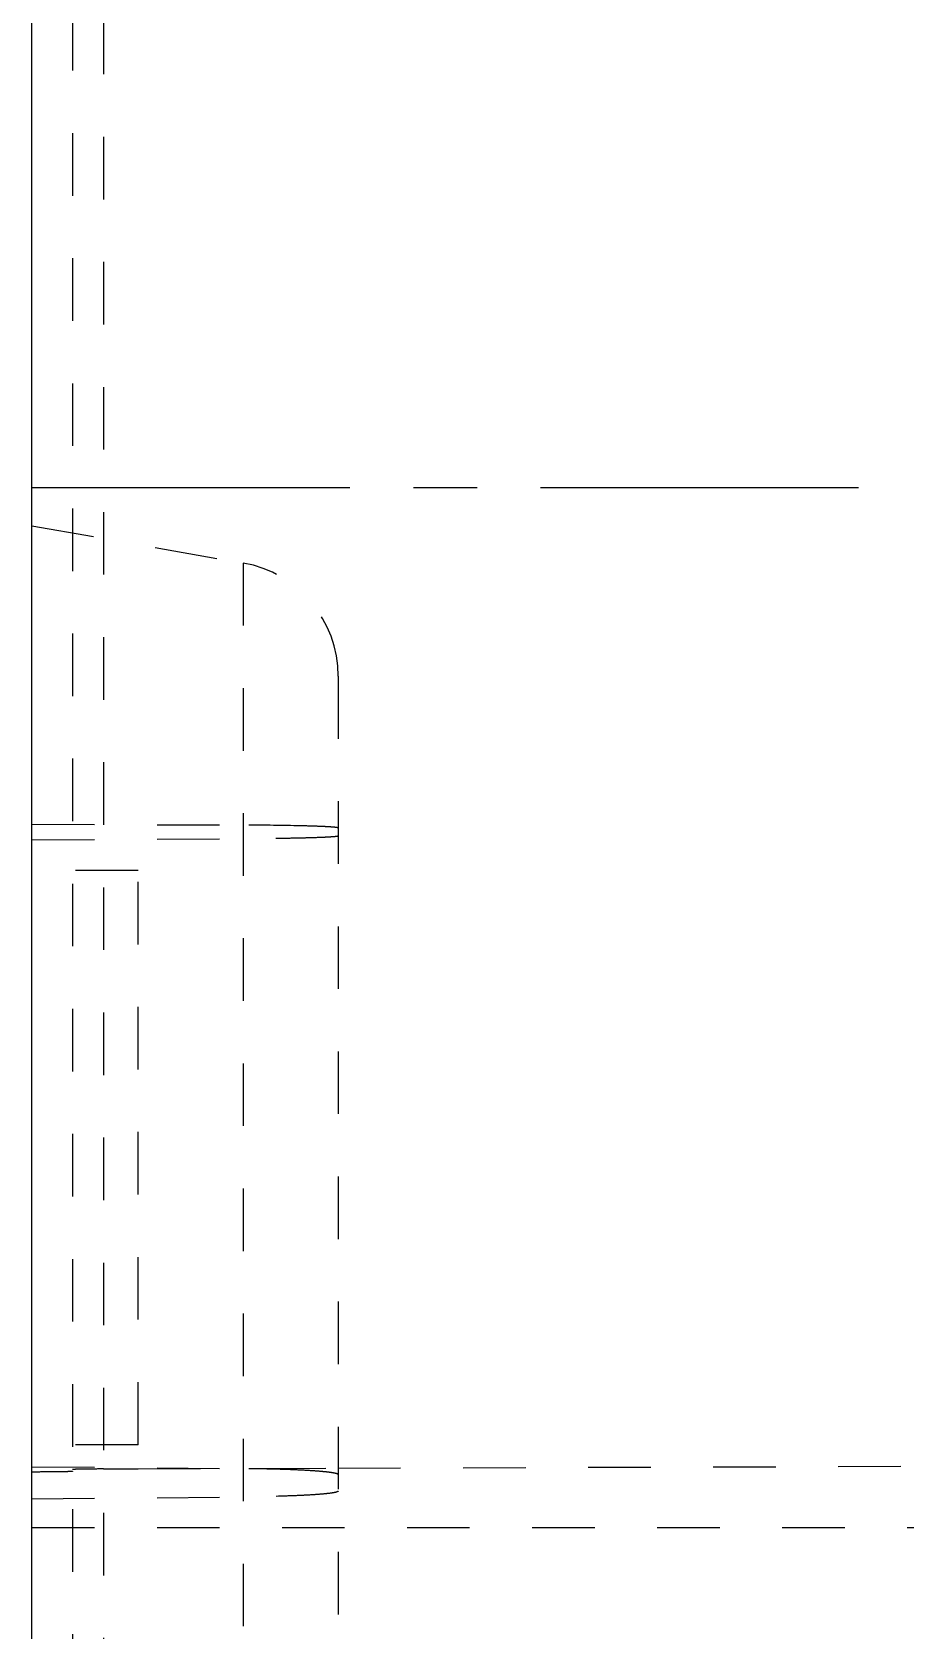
# Model space of a CAD drawing. Header units: millimetres. Extents: x 309 to 11345, y -1340 to 1318.
# Drawn here: x 1437.3 to 1460.11, y -493.3 to -451.56 of the extents above; entities that cross this region are included whole.
import ezdxf

# ---------------------------------------------------------------- set-up
doc = ezdxf.new("R2010")
doc.units = ezdxf.units.MM
doc.header["$LTSCALE"] = 16.335
doc.linetypes.add('CENTER', pattern=[0.6, 0.375, -0.075, 0.075, -0.075])
doc.linetypes.add('HIDDEN', pattern=[0.2, 0.1, -0.1])
doc.layers.get('0').update_dxf_attribs({"linetype": 'CONTINUOUS'})
doc.layers.add('DEFAULT_2', color=8, linetype='HIDDEN')

msp = doc.modelspace()

# ---------------------------------------------------------------- linework, layer by layer
at = {"color": 7, "linetype": 'Continuous'}
msp.add_line((1437.303, -708.458), (1437.303, -218.458), dxfattribs=at)
at = {"color": 1, "linetype": 'CENTER', "ltscale": 1.355911}
msp.add_line((1437.303, -463.458), (1546.303, -463.458), dxfattribs=at)
at = {"layer": 'DEFAULT_2', "color": 8, "linetype": 'HIDDEN'}
for p, q in [((1438.361, -398.667), (1438.361, -514.249)), ((1439.174, -398.762), (1439.174, -514.154)), ((1437.303, -464.458), (1442.823, -465.432)), ((1442.823, -465.432), (1442.823, -496.485)), ((1445.303, -468.386), (1445.303, -493.53)), ((1437.303, -472.251), (1442.823, -472.276)), ((1437.303, -472.659), (1442.823, -472.635)), ((1440.074, -473.458), (1437.303, -473.458)), ((1440.074, -488.458), (1440.074, -473.458)), ((1440.074, -488.458), (1437.303, -488.458)), ((1437.303, -489.032), (1442.823, -489.084)), ((1439.174, -489.092), (1440.076, -489.089)), ((1440.076, -489.089), (1445.302, -489.071)), ((1445.302, -489.071), (1460.667, -489.019)), ((1437.303, -489.873), (1442.823, -489.823)), ((1437.303, -490.618), (1484.873, -490.618))]:
    msp.add_line(p, q, dxfattribs=at)
msp.add_arc((1442.303, -468.386), 3, 0, 80, dxfattribs=at)
for points, knots in [([(1444.601, -472.303), (1444.477, -472.299), (1443.885, -472.284), (1443.293, -472.279), (1442.823, -472.276)], [0, 0, 0, 0, 0.208028, 1, 1, 1, 1]), ([(1445.303, -472.353), (1445.303, -472.348), (1445.281, -472.344), (1445.252, -472.338), (1445.192, -472.332), (1445.115, -472.325), (1445.014, -472.319), (1444.841, -472.311), (1444.701, -472.306), (1444.601, -472.303)], [0, 0, 0, 0, 0.018861, 0.068265, 0.149025, 0.260867, 0.403217, 0.574817, 1, 1, 1, 1]), ([(1445.303, -472.56), (1445.303, -472.565), (1445.28, -472.569), (1445.252, -472.575), (1445.192, -472.581), (1445.115, -472.587), (1445.014, -472.593), (1444.841, -472.601), (1444.577, -472.61), (1444.211, -472.619), (1443.787, -472.626), (1443.318, -472.632), (1442.992, -472.634), (1442.823, -472.635)], [0, 0, 0, 0, 0.005324, 0.019349, 0.042291, 0.074068, 0.114517, 0.163278, 0.284101, 0.433025, 0.605643, 0.796892, 1, 1, 1, 1]), ([(1439.174, -489.092), (1439.067, -489.092), (1438.912, -489.093), (1438.718, -489.096), (1438.597, -489.097), (1438.502, -489.101), (1438.425, -489.1), (1438.392, -489.109), (1438.361, -489.104), (1438.361, -489.109)], [0, 0, 0, 0, 0.395494, 0.568707, 0.717543, 0.838105, 0.926766, 0.98119, 1, 1, 1, 1]), ([(1444.601, -489.138), (1444.478, -489.13), (1443.886, -489.1), (1443.293, -489.088), (1442.823, -489.084)], [0, 0, 0, 0, 0.208168, 1, 1, 1, 1]), ([(1445.303, -489.241), (1445.303, -489.235), (1445.285, -489.222), (1445.227, -489.204), (1445.093, -489.18), (1444.875, -489.158), (1444.701, -489.145), (1444.601, -489.138)], [0, 0, 0, 0, 0.025165, 0.076689, 0.269271, 0.580138, 1, 1, 1, 1]), ([(1438.361, -489.153), (1438.361, -489.155), (1438.35, -489.155), (1438.338, -489.158), (1438.31, -489.159), (1438.258, -489.162), (1438.169, -489.164), (1438.038, -489.167), (1437.879, -489.169), (1437.631, -489.171), (1437.436, -489.171), (1437.303, -489.171)], [0, 0, 0, 0, 0.005242, 0.020058, 0.044306, 0.077724, 0.170943, 0.296292, 0.448505, 0.621968, 1, 1, 1, 1]), ([(1445.303, -489.669), (1445.303, -489.675), (1445.285, -489.688), (1445.227, -489.706), (1445.092, -489.729), (1444.875, -489.75), (1444.577, -489.772), (1444.212, -489.79), (1443.619, -489.811), (1443.15, -489.82), (1442.823, -489.823)], [0, 0, 0, 0, 0.007112, 0.021854, 0.077102, 0.166343, 0.286897, 0.435331, 0.607291, 1, 1, 1, 1])]:
    msp.add_open_spline(points, degree=3, knots=knots, dxfattribs=at)

doc.saveas('drawing.dxf')
